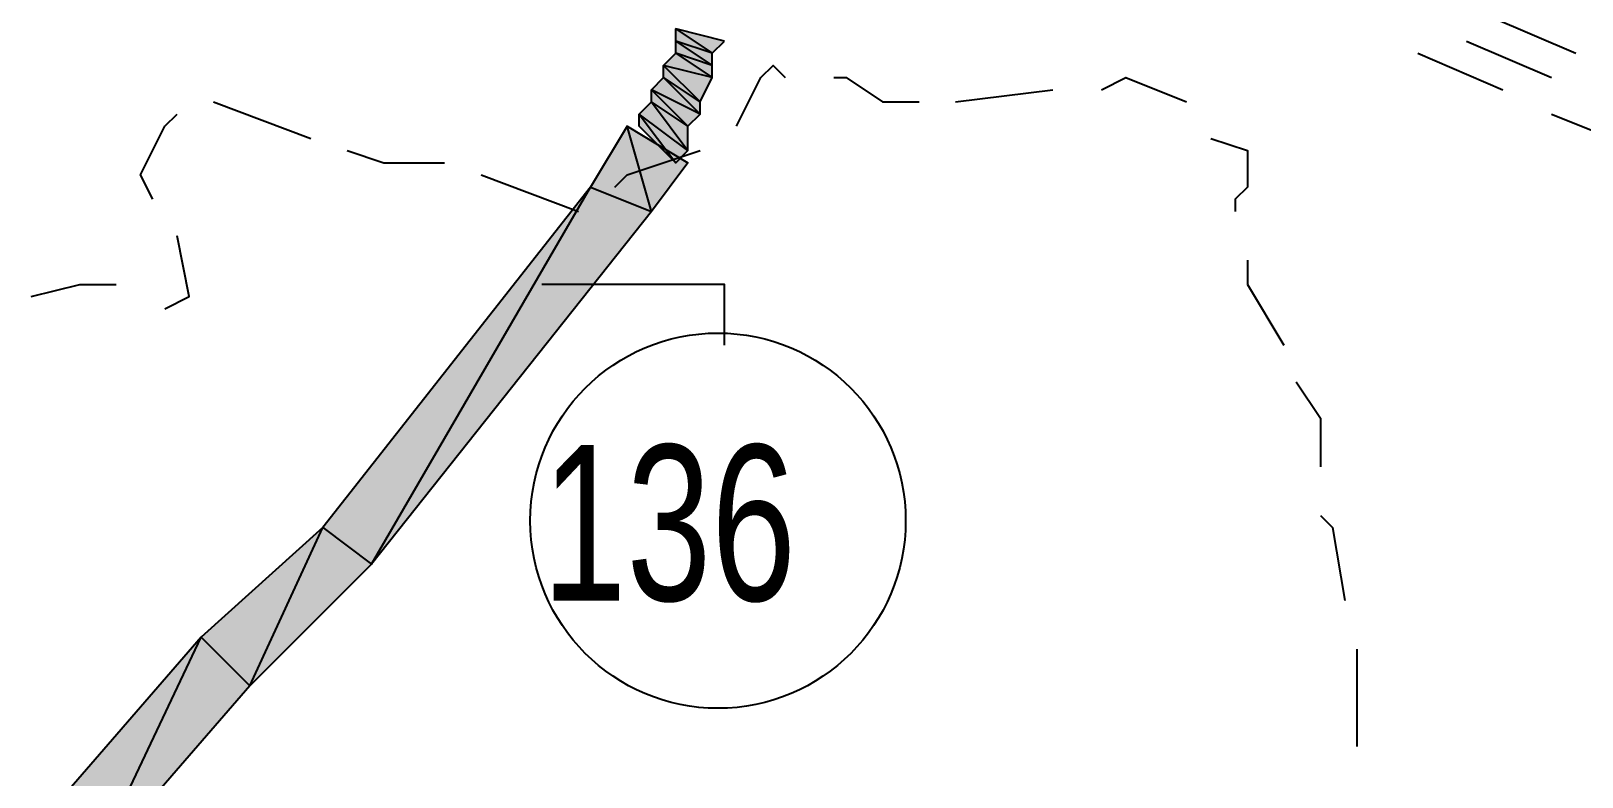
# Model space of a CAD drawing. Header units: millimetres. Extents: x 658 to 813, y 806 to 883.
# Drawn here: x 788.5815 to 788.9691, y 863.55 to 863.7365 of the extents above; entities that cross this region are included whole.
import ezdxf

# ---------------------------------------------------------------- set-up
doc = ezdxf.new("R2010")
doc.units = ezdxf.units.MM
doc.header["$LTSCALE"] = 0.1
doc.linetypes.add('atContinuous2', pattern=[0])
for name, color, linetype in [('BATKAB', 7, 'Continuous'), ('LINK SN', 7, 'Continuous'), ('RENC-JL-SN', 7, 'Continuous'), ('RENC-JL-TOL', 7, 'Continuous')]:
    doc.layers.add(name, color=color, linetype=linetype)
doc.styles.add('Style2', font='arial.ttf', dxfattribs={"height": 0.2})

msp = doc.modelspace()

# ---------------------------------------------------------------- hatches: boundary and pattern name
at = {"layer": 'RENC-JL-SN'}
h = msp.add_hatch(color=7, dxfattribs=at)
h.paths.add_polyline_path([(788.75481, 863.73396), (788.74265, 863.737), (788.75177, 863.73092)])
h.paths.add_polyline_path([(788.74265, 863.737), (788.75177, 863.73092), (788.74265, 863.73396)], flags=17)
h = msp.add_hatch(color=7, dxfattribs=at)
h.paths.add_polyline_path([(788.75177, 863.73092), (788.74265, 863.73396), (788.75177, 863.72788)], flags=17)
h.paths.add_polyline_path([(788.74265, 863.73396), (788.75177, 863.72788), (788.74265, 863.73092)], flags=17)
h = msp.add_hatch(color=7, dxfattribs=at)
h.paths.add_polyline_path([(788.75177, 863.72788), (788.74265, 863.73092), (788.75177, 863.72484)], flags=17)
h.paths.add_polyline_path([(788.74265, 863.73092), (788.75177, 863.72484), (788.73961, 863.72788)])
h = msp.add_hatch(color=7, dxfattribs=at)
h.paths.add_polyline_path([(788.75177, 863.72484), (788.73961, 863.72788), (788.74873, 863.71876)])
h.paths.add_polyline_path([(788.73961, 863.72788), (788.74873, 863.71876), (788.73961, 863.72484)], flags=17)
h = msp.add_hatch(color=7, dxfattribs=at)
h.paths.add_polyline_path([(788.74873, 863.71876), (788.73961, 863.72484), (788.74873, 863.71572)], flags=17)
h.paths.add_polyline_path([(788.73961, 863.72484), (788.74873, 863.71572), (788.73657, 863.7218)])
h = msp.add_hatch(color=7, dxfattribs=at)
h.paths.add_polyline_path([(788.74873, 863.71572), (788.73657, 863.7218), (788.74569, 863.71268)])
h.paths.add_polyline_path([(788.73657, 863.7218), (788.74569, 863.71268), (788.73657, 863.71876)], flags=17)
h = msp.add_hatch(color=7, dxfattribs=at)
h.paths.add_polyline_path([(788.74569, 863.71268), (788.73657, 863.71876), (788.74569, 863.7066)], flags=17)
h.paths.add_polyline_path([(788.73657, 863.71876), (788.74569, 863.7066), (788.73353, 863.71572)])
for points in [[(788.72137, 863.69748), (788.73657, 863.6914), (788.73049, 863.71268)], [(788.73657, 863.6914), (788.73049, 863.71268), (788.74569, 863.70356)], [(788.65449, 863.61236), (788.66665, 863.60324), (788.72137, 863.69748)], [(788.66665, 863.60324), (788.72137, 863.69748), (788.73657, 863.6914)], [(788.62409, 863.585), (788.63625, 863.57284), (788.65449, 863.61236)], [(788.63625, 863.57284), (788.65449, 863.61236), (788.66665, 863.60324)], [(788.58457, 863.5394), (788.59673, 863.52724), (788.62409, 863.585)], [(788.59673, 863.52724), (788.62409, 863.585), (788.63625, 863.57284)]]:
    msp.add_hatch(color=7, dxfattribs=at).paths.add_polyline_path(points)
h = msp.add_hatch(color=7, dxfattribs=at)
h.paths.add_polyline_path([(788.74569, 863.7066), (788.73353, 863.71572), (788.74265, 863.70356)])
h.paths.add_polyline_path([(788.73353, 863.71572), (788.74265, 863.70356), (788.73353, 863.71268)], flags=17)

# ---------------------------------------------------------------- linework, layer by layer
at = {"layer": 'BATKAB', "color": 7}
for points in [[(788.75785, 863.71268), (788.76393, 863.72484), (788.76697, 863.72788), (788.77001, 863.72484)], [(788.78217, 863.72484), (788.78521, 863.72484), (788.79433, 863.71876), (788.80345, 863.71876)], [(788.84905, 863.7218), (788.85513, 863.72484), (788.87033, 863.71876)], [(788.81257, 863.71876), (788.83689, 863.7218)], [(788.62713, 863.71876), (788.65145, 863.70964)], [(788.61193, 863.69444), (788.60889, 863.70052), (788.61497, 863.71268), (788.61801, 863.71572)], [(788.87641, 863.70964), (788.88553, 863.7066), (788.88553, 863.69748), (788.88249, 863.69444), (788.88249, 863.6914)], [(788.66057, 863.7066), (788.66969, 863.70356), (788.68489, 863.70356)], [(788.72745, 863.69748), (788.73049, 863.70052), (788.74873, 863.7066)], [(788.69401, 863.70052), (788.71833, 863.6914)], [(788.61497, 863.66708), (788.62105, 863.67012), (788.61801, 863.68532)], [(788.88553, 863.67924), (788.88553, 863.67316), (788.89465, 863.65796)], [(788.58153, 863.67012), (788.59369, 863.67316), (788.60281, 863.67316)], [(788.89769, 863.64884), (788.90377, 863.63972), (788.90377, 863.62756)], [(788.90377, 863.6154), (788.90681, 863.61236), (788.90985, 863.59412)], [(788.91289, 863.58196), (788.91289, 863.55764)]]:
    msp.add_lwpolyline(points, dxfattribs=at)
at = {"layer": 'LINK SN', "color": 7}
msp.add_lwpolyline([(788.75481, 863.65796), (788.75481, 863.67316), (788.70921, 863.67316)], dxfattribs=at)
at = {"layer": 'LINK SN', "color": 7, "linetype": 'atContinuous2'}
msp.add_circle((788.75321, 863.6141), 0.0469, dxfattribs=at)
at = {"layer": 'RENC-JL-SN', "color": 7}
for points in [[(788.75481, 863.73396), (788.74265, 863.737), (788.75177, 863.73092), (788.75481, 863.73396)], [(788.74265, 863.737), (788.75177, 863.73092), (788.74265, 863.73396), (788.74265, 863.737)], [(788.75177, 863.73092), (788.74265, 863.73396), (788.75177, 863.72788), (788.75177, 863.73092)], [(788.74265, 863.73396), (788.75177, 863.72788), (788.74265, 863.73092), (788.74265, 863.73396)], [(788.74265, 863.73092), (788.75177, 863.72484), (788.73961, 863.72788), (788.74265, 863.73092)], [(788.75177, 863.72484), (788.73961, 863.72788), (788.74873, 863.71876), (788.75177, 863.72484)], [(788.73961, 863.72788), (788.74873, 863.71876), (788.73961, 863.72484), (788.73961, 863.72788)], [(788.75177, 863.72788), (788.74265, 863.73092), (788.75177, 863.72484), (788.75177, 863.72788)], [(788.73961, 863.72484), (788.74873, 863.71572), (788.73657, 863.7218), (788.73961, 863.72484)], [(788.74873, 863.71876), (788.73961, 863.72484), (788.74873, 863.71572), (788.74873, 863.71876)], [(788.74873, 863.71572), (788.73657, 863.7218), (788.74569, 863.71268), (788.74873, 863.71572)], [(788.73657, 863.7218), (788.74569, 863.71268), (788.73657, 863.71876), (788.73657, 863.7218)], [(788.73657, 863.71876), (788.74569, 863.7066), (788.73353, 863.71572), (788.73657, 863.71876)], [(788.74569, 863.71268), (788.73657, 863.71876), (788.74569, 863.7066), (788.74569, 863.71268)], [(788.72137, 863.69748), (788.73657, 863.6914), (788.73049, 863.71268), (788.72137, 863.69748)], [(788.73657, 863.6914), (788.73049, 863.71268), (788.74569, 863.70356), (788.73657, 863.6914)], [(788.74569, 863.7066), (788.73353, 863.71572), (788.74265, 863.70356), (788.74569, 863.7066)], [(788.73353, 863.71572), (788.74265, 863.70356), (788.73353, 863.71268), (788.73353, 863.71572)], [(788.65449, 863.61236), (788.66665, 863.60324), (788.72137, 863.69748), (788.65449, 863.61236)], [(788.66665, 863.60324), (788.72137, 863.69748), (788.73657, 863.6914), (788.66665, 863.60324)], [(788.62409, 863.585), (788.63625, 863.57284), (788.65449, 863.61236), (788.62409, 863.585)], [(788.63625, 863.57284), (788.65449, 863.61236), (788.66665, 863.60324), (788.63625, 863.57284)], [(788.58457, 863.5394), (788.59673, 863.52724), (788.62409, 863.585), (788.58457, 863.5394)], [(788.59673, 863.52724), (788.62409, 863.585), (788.63625, 863.57284), (788.59673, 863.52724)]]:
    msp.add_lwpolyline(points, dxfattribs=at)
at = {"layer": 'RENC-JL-TOL', "color": 7}
for points in [[(788.94633, 863.74004), (788.96761, 863.73092)], [(788.94025, 863.73396), (788.96153, 863.72484)], [(788.92809, 863.73092), (788.94937, 863.7218)], [(788.96153, 863.71572), (788.97673, 863.70964), (788.98281, 863.70964)]]:
    msp.add_lwpolyline(points, dxfattribs=at)

# ---------------------------------------------------------------- texts
at = {"layer": 'LINK SN', "color": 7, "style": 'Style2', "width": 0.7}
msp.add_text('136', height=0.038913, rotation=0.0006, dxfattribs=at).set_placement((788.70921, 863.59412))

doc.saveas('drawing.dxf')
